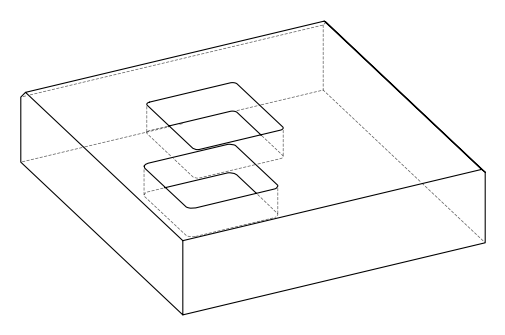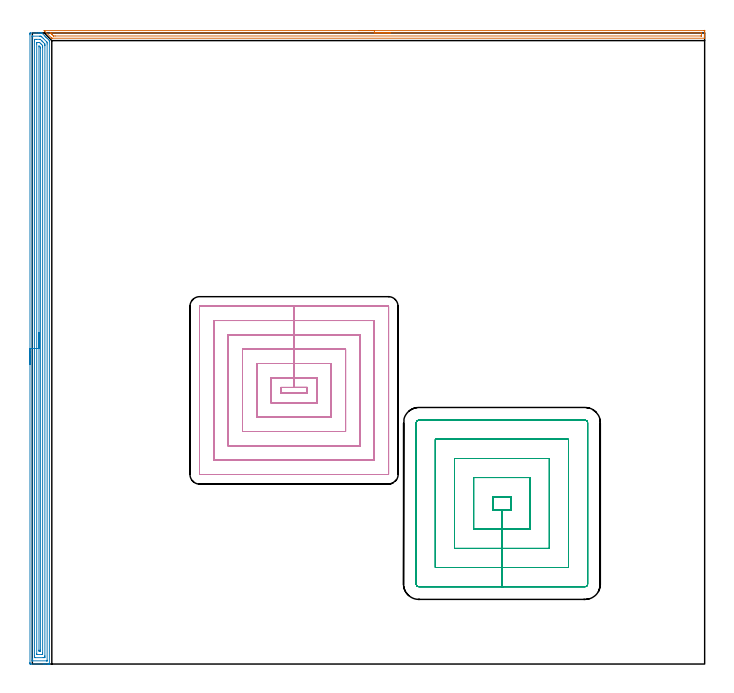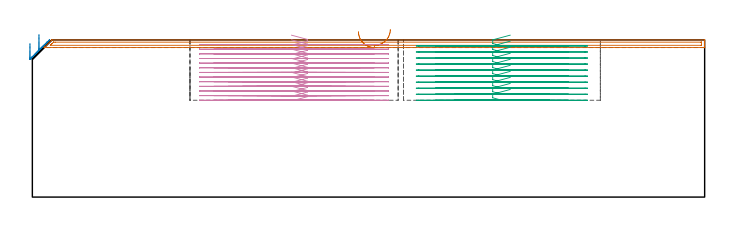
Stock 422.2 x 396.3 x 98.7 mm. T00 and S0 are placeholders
(PLAN: 4 operations, 2 tool changes, 93.7 min)
(1 AREA_MILL | FG_CHAMFER_SURFACE | UGT0205_001 | 6.78 min | 4818 mm3)
(2 AREA_MILL_1 | FG_CHAMFER_SURFACE_1 | UGT0205_001 | 16.02 min | 29418 mm3)
(3 MILL_RECTANGULAR_POCKET | POCKET_RECTANGULAR_STRAIGHT | NXT0201_012 | Follow Part, ap 4, ae 75% | 25.25 min | 561601 mm3)
(4 MILL_RECTANGULAR_POCKET_1 | POCKET_RECTANGULAR_STRAIGHT_1 | NXT0201_011 | Follow Part, ap 3, ae 75% | 45.6 min | 581867 mm3)
(TOOL UGT0205_001 | Chamfer Mill 20 x 3 x 45 deg. | D20 FL50 Z2)
(TOOL NXT0201_012 | ENDMILL 16mm [2P460-1600-NA 1630] | D16 FL38 Z6)
(TOOL NXT0201_011 | ENDMILL 12mm [2P460-1200-NA 1630] | D12 FL38 Z6)
(OP 1 AREA_MILL)
G17 G21 G94 G90
T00 M6
G54
G17 G0 G90 X204.8 Y397.8 S1061 M3
G43 Z108.7 H0
Z103.9
G94 G1 X204.838 Z103.028 F250.
X204.952 Z102.164
X205.141 Z101.312
X205.403 Z100.48
X205.737 Z99.674
X206.14 Z98.9
X206.608 Z98.164
X207.14 Z97.472
X207.729 Z96.829
X208.372 Z96.24
X209.064 Z95.709
X209.8 Z95.24
X210.574 Z94.837
X211.38 Z94.503
X212.212 Z94.241
X213.064 Z94.052
X213.928 Z93.938
X214.8 Z93.9
X421.584 Y397.799 Z93.901
X422.193 Y397.795
X422.196 Y397.794 Z93.902
X422.2 Y397.186 Z94.509
Y396.909 Z94.786
Y396.293 Z95.401
Y395.74 Z95.957
Y395.4 Z96.296
Y394.846 Z96.85
Y394.507 Z97.188
Y393.828 Z97.871
Y393.467 Z98.233
Y393.064 Z98.628
X422.19 Y393.003 Z98.688
X422.03 Y393. Z98.7
X12.482
X12.205 Y393.004 Z98.69
X12.07 Y393.13 Z98.57
X7.719 Y397.481 Z94.218
X7.566 Y397.633 Z94.064
X7.421 Y397.782 Z93.916
X7.417 Y397.795 Z93.903
X7.421 Y397.799 Z93.899
X214.8 Y397.8 Z93.9
Y396.386 Z95.314
X419.797
X420.19 Y396.379 Z95.321
X420.193 Y396.35 Z95.35
X420.196 Y396.293 Z95.407
X420.2 Y395.891 Z95.809
X420.199 Y394.507 Z97.193
X420.197 Y394.457 Z97.243
X420.194 Y394.432 Z97.268
X420.192 Y394.425 Z97.275
X420.167 Y394.421 Z97.279
X419.983 Y394.416 Z97.284
X419.889 Y394.415 Z97.285
X14.362 Y394.414 Z97.286
X13.468 Y394.415 Z97.285
X13.376 Y394.417 Z97.283
X13.284 Y394.421 Z97.279
X13.235 Y394.426 Z97.274
X13.206 Y394.452 Z97.248
X13.146 Y394.507 Z97.193
X12.483 Y395.167 Z96.533
X12.249 Y395.4 Z96.3
X11.589 Y396.06 Z95.64
X11.36 Y396.293 Z95.407
X11.286 Y396.373 Z95.327
X11.282 Y396.378 Z95.322
X11.294 Y396.38 Z95.32
X11.342 Y396.384 Z95.316
X11.404 Y396.385 Z95.315
X11.497 Y396.386 Z95.314
X214.8
X215.672 Z95.352
X216.536 Z95.466
X217.388 Z95.655
X218.22 Z95.917
X219.026 Z96.251
X219.8 Z96.654
X220.536 Z97.123
X221.228 Z97.654
X221.871 Z98.243
X222.46 Z98.886
X222.992 Z99.578
X223.46 Z100.314
X223.863 Z101.088
X224.197 Z101.894
X224.459 Z102.726
X224.648 Z103.578
X224.762 Z104.443
X224.8 Z105.314
G0 Z108.7
M5
M2
(OP 2 AREA_MILL_1)
G17 G21 G94 G90
T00 M6
G54
G17 G0 G90 X-1.5 Y188.15 S1061 M3
G43 Z108.7 H0
Z96.5
G94 G1 Y188.188 Z95.628 F250.
Y188.302 Z94.764
Y188.491 Z93.912
Y188.753 Z93.08
Y189.087 Z92.274
Y189.49 Z91.5
Y189.958 Z90.764
Y190.49 Z90.072
Y191.079 Z89.429
Y191.722 Z88.84
Y192.414 Z88.308
Y193.15 Z87.84
Y193.924 Z87.437
Y194.73 Z87.103
Y195.562 Z86.841
Y196.413 Z86.652
Y197.278 Z86.538
Y198.15 Z86.5
Y395.186
X-1.499 Y395.676 Z86.501
X-1.496 Y396.075 Z86.502
X-1.492 Y396.29 Z86.505
X-1.104 Y396.3 Z86.893
X2.406 Z90.401
X3.813 Z91.81
X4.161 Z92.157
X4.857 Z92.857
X5.221 Z93.22
X5.901 Y396.29 Z93.9
X5.916 Y396.278 Z93.915
X6.079 Y396.123 Z94.076
X7.547 Y394.653 Z95.546
X7.671 Y394.53 Z95.668
X7.717 Y394.484 Z95.715
X8.379 Y393.821 Z96.379
X8.549 Y393.653 Z96.545
X9.205 Y392.994 Z97.205
X9.426 Y392.775 Z97.422
X10.043 Y392.157 Z98.042
X10.547 Y391.654 Z98.545
X10.695 Y391.506 Z98.69
X10.7 Y391.207 Z98.7
Y0.177
X10.697 Y0.01 Z98.689
X10.545 Y0.003 Z98.538
X10.386 Y0. Z98.385
X10.122 Z98.122
X9.426 Z97.421
X8.201 Z96.198
X7.671 Z95.666
X7.059 Z95.054
X-0.491 Z87.506
X-1.104 Y0.002 Z86.894
X-1.315 Y0.005 Z86.683
X-1.492 Y0.01 Z86.505
X-1.496 Y0.224 Z86.502
X-1.499 Y0.624 Z86.501
X-1.5 Y1.028 Z86.5
Y198.15
X-0.086 Z87.914
Y393.888
X-0.084 Y394.263 Z87.916
X-0.082 Y394.285 Z87.918
X-0.08 Y394.289 Z87.92
X-0.067 Y394.293 Z87.933
X0.005 Y394.298 Z88.005
X0.112 Y394.299 Z88.112
X0.247 Y394.3 Z88.247
X4.635 Y394.299 Z92.635
X5.039 Y394.295 Z93.039
X5.441 Y394.29 Z93.441
X5.861 Y393.888 Z93.861
X5.916 Y393.834 Z93.916
X6.756 Y392.994 Z94.756
X8.832 Y390.918 Z96.832
X9.059 Y390.687 Z97.059
X9.279 Y390.464 Z97.279
X9.286 Y389.419 Z97.286
Y2.412
X9.284 Y2.036 Z97.284
X9.282 Y2.015 Z97.282
X9.28 Y2.011 Z97.28
X9.267 Y2.007 Z97.267
X9.195 Y2.002 Z97.195
X9.088 Y2.001 Z97.088
X8.953 Y2. Z96.953
X0.177 Z88.177
X-0.013 Y2.003 Z87.987
X-0.047 Y2.005 Z87.953
X-0.077 Y2.009 Z87.923
X-0.079 Y2.053 Z87.921
X-0.084 Y2.267 Z87.916
X-0.085 Y2.412 Z87.915
X-0.086 Y3.162 Z87.914
Y198.15
X1.328 Z89.328
X1.329 Y391.207 Z89.329
X1.33 Y391.41 Z89.33
X1.336 Y392.101 Z89.336
X1.34 Y392.293 Z89.34
X2.406 Y392.3 Z90.406
X4.845 Y392.298 Z92.845
X4.941 Y392.294 Z92.941
X4.988 Y392.29 Z92.988
X5.039 Y392.251 Z93.039
X5.196 Y392.101 Z93.196
X5.916 Y391.384 Z93.916
X6.094 Y391.207 Z94.094
X6.794 Y390.507 Z94.794
X6.987 Y390.313 Z94.987
X7.671 Y389.619 Z95.671
X7.864 Y389.419 Z95.864
X7.867 Y389.22 Z95.867
X7.871 Y388.526 Z95.871
Y388.322
Y5.093
X7.87 Y4.89 Z95.87
X7.864 Y4.199 Z95.864
X7.86 Y4.007 Z95.86
X6.794 Y4. Z94.794
X1.723 Y4.001 Z89.723
X1.529 Y4.005 Z89.529
X1.34 Y4.01 Z89.34
X1.335 Y4.199 Z89.335
X1.331 Y4.4 Z89.331
X1.329 Y5.093 Z89.329
X1.328 Y5.297 Z89.328
Y198.15
X2.743 Z90.743
Y389.419
X2.744 Y389.969 Z90.744
X2.747 Y390.154 Z90.747
X2.75 Y390.29 Z90.75
X2.852 Y390.292 Z90.852
X3.297 Y390.3 Z91.297
X4.174 Z92.174
X4.39 Y390.296 Z92.39
X4.498 Y390.292 Z92.498
X4.551 Y390.288 Z92.551
X4.657 Y390.186 Z92.657
X5.039 Y389.81 Z93.039
X5.432 Y389.419 Z93.432
X5.916 Y388.933 Z93.916
X6.318 Y388.526 Z94.318
X6.45 Y388.383 Z94.45
X6.453 Y388.25 Z94.453
X6.456 Y387.976 Z94.456
X6.457 Y387.632 Z94.457
Y387.081
Y6.881
X6.455 Y6.331 Z94.455
X6.453 Y6.146 Z94.453
X6.45 Y6.01 Z94.45
X6.348 Y6.008 Z94.348
X5.903 Y6. Z93.903
X3.271 Z91.271
X2.853 Y6.007 Z90.853
X2.754 Y6.01 Z90.754
X2.749 Y6.074 Z90.749
X2.747 Y6.145 Z90.747
X2.743 Y6.537 Z90.743
Y198.15
X4.157 Z92.157
Y387.632
X4.161 Y388.228 Z92.161
X4.764 Y387.632 Z92.764
X5.039 Y387.351 Z93.039
X5.043 Y386.738 Z93.043
Y8.668
X5.039 Y8.01 Z93.039
X4.812 Y8.005 Z92.812
X4.161 Y8.01 Z92.161
X4.157 Y8.668 Z92.157
Y8.673
Y198.15
Y199.022 Z92.195
Y199.886 Z92.309
Y200.738 Z92.498
Y201.57 Z92.76
Y202.376 Z93.094
Y203.15 Z93.497
Y203.886 Z93.965
Y204.578 Z94.496
Y205.221 Z95.086
Y205.81 Z95.729
Y206.341 Z96.421
Y206.81 Z97.157
Y207.213 Z97.931
Y207.547 Z98.737
Y207.809 Z99.569
Y207.998 Z100.42
Y208.112 Z101.285
Y208.15 Z102.157
G0 Z108.7
M5
M2
(OP 3 MILL_RECTANGULAR_POCKET)
G17 G21 G94 G90
T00 M6
G54
G17 G0 G90 X300.141 Y105.1 S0 M3
G43 Z108.7 H1
Z101.7
G94 G1 X289.1 Z98.742 F250.
Y96.6 Z96.464
X294.9 Z94.91
X300.7 F500.
Y105.1
X289.1
Y96.6
X294.9
Y84.6
X312.7
Y117.1
X277.1
Y84.6
X294.9
Y72.6
X324.7
Y129.1
X265.1
Y72.6
X294.9
Y60.6
X336.7
Y141.1
X253.1
Y60.6
X294.9
Y48.6
X347.1
G3 X348.7 Y50.2 R1.6
G1 Y151.5
G3 X347.1 Y153.1 R1.6
G1 X242.7
G3 X241.1 Y151.5 R1.6
G1 Y50.2
G3 X242.7 Y48.6 R1.6
G1 X294.9
X295.9
G0 X300.141 Y105.1 Z97.91
G1 X289.1 Z94.952 F250.
Y96.6 Z92.674
X294.9 Z91.12
X300.7 F500.
Y105.1
X289.1
Y96.6
X294.9
Y84.6
X312.7
Y117.1
X277.1
Y84.6
X294.9
Y72.6
X324.7
Y129.1
X265.1
Y72.6
X294.9
Y60.6
X336.7
Y141.1
X253.1
Y60.6
X294.9
Y48.6
X347.1
G3 X348.7 Y50.2 R1.6
G1 Y151.5
G3 X347.1 Y153.1 R1.6
G1 X242.7
G3 X241.1 Y151.5 R1.6
G1 Y50.2
G3 X242.7 Y48.6 R1.6
G1 X294.9
X295.9
G0 X300.141 Y105.1 Z94.12
G1 X289.1 Z91.162 F250.
Y96.6 Z88.884
X294.9 Z87.33
X300.7 F500.
Y105.1
X289.1
Y96.6
X294.9
Y84.6
X312.7
Y117.1
X277.1
Y84.6
X294.9
Y72.6
X324.7
Y129.1
X265.1
Y72.6
X294.9
Y60.6
X336.7
Y141.1
X253.1
Y60.6
X294.9
Y48.6
X347.1
G3 X348.7 Y50.2 R1.6
G1 Y151.5
G3 X347.1 Y153.1 R1.6
G1 X242.7
G3 X241.1 Y151.5 R1.6
G1 Y50.2
G3 X242.7 Y48.6 R1.6
G1 X294.9
X295.9
G0 X300.141 Y105.1 Z90.33
G1 X289.1 Z87.372 F250.
Y96.6 Z85.094
X294.9 Z83.54
X300.7 F500.
Y105.1
X289.1
Y96.6
X294.9
Y84.6
X312.7
Y117.1
X277.1
Y84.6
X294.9
Y72.6
X324.7
Y129.1
X265.1
Y72.6
X294.9
Y60.6
X336.7
Y141.1
X253.1
Y60.6
X294.9
Y48.6
X347.1
G3 X348.7 Y50.2 R1.6
G1 Y151.5
G3 X347.1 Y153.1 R1.6
G1 X242.7
G3 X241.1 Y151.5 R1.6
G1 Y50.2
G3 X242.7 Y48.6 R1.6
G1 X294.9
X295.9
G0 X300.141 Y105.1 Z86.54
G1 X289.1 Z83.582 F250.
Y96.6 Z81.304
X294.9 Z79.75
X300.7 F500.
Y105.1
X289.1
Y96.6
X294.9
Y84.6
X312.7
Y117.1
X277.1
Y84.6
X294.9
Y72.6
X324.7
Y129.1
X265.1
Y72.6
X294.9
Y60.6
X336.7
Y141.1
X253.1
Y60.6
X294.9
Y48.6
X347.1
G3 X348.7 Y50.2 R1.6
G1 Y151.5
G3 X347.1 Y153.1 R1.6
G1 X242.7
G3 X241.1 Y151.5 R1.6
G1 Y50.2
G3 X242.7 Y48.6 R1.6
G1 X294.9
X295.9
G0 X300.141 Y105.1 Z82.75
G1 X289.1 Z79.792 F250.
Y96.6 Z77.514
X294.9 Z75.96
X300.7 F500.
Y105.1
X289.1
Y96.6
X294.9
Y84.6
X312.7
Y117.1
X277.1
Y84.6
X294.9
Y72.6
X324.7
Y129.1
X265.1
Y72.6
X294.9
Y60.6
X336.7
Y141.1
X253.1
Y60.6
X294.9
Y48.6
X347.1
G3 X348.7 Y50.2 R1.6
G1 Y151.5
G3 X347.1 Y153.1 R1.6
G1 X242.7
G3 X241.1 Y151.5 R1.6
G1 Y50.2
G3 X242.7 Y48.6 R1.6
G1 X294.9
X295.9
G0 X300.141 Y105.1 Z78.96
G1 X289.1 Z76.002 F250.
Y96.6 Z73.724
X294.9 Z72.17
X300.7 F500.
Y105.1
X289.1
Y96.6
X294.9
Y84.6
X312.7
Y117.1
X277.1
Y84.6
X294.9
Y72.6
X324.7
Y129.1
X265.1
Y72.6
X294.9
Y60.6
X336.7
Y141.1
X253.1
Y60.6
X294.9
Y48.6
X347.1
G3 X348.7 Y50.2 R1.6
G1 Y151.5
G3 X347.1 Y153.1 R1.6
G1 X242.7
G3 X241.1 Y151.5 R1.6
G1 Y50.2
G3 X242.7 Y48.6 R1.6
G1 X294.9
X295.9
G0 X300.141 Y105.1 Z75.17
G1 X289.1 Z72.212 F250.
Y96.6 Z69.934
X294.9 Z68.38
X300.7 F500.
Y105.1
X289.1
Y96.6
X294.9
Y84.6
X312.7
Y117.1
X277.1
Y84.6
X294.9
Y72.6
X324.7
Y129.1
X265.1
Y72.6
X294.9
Y60.6
X336.7
Y141.1
X253.1
Y60.6
X294.9
Y48.6
X347.1
G3 X348.7 Y50.2 R1.6
G1 Y151.5
G3 X347.1 Y153.1 R1.6
G1 X242.7
G3 X241.1 Y151.5 R1.6
G1 Y50.2
G3 X242.7 Y48.6 R1.6
G1 X294.9
X295.9
G0 X300.141 Y105.1 Z71.38
G1 X289.1 Z68.422 F250.
Y96.6 Z66.144
X294.9 Z64.59
X300.7 F500.
Y105.1
X289.1
Y96.6
X294.9
Y84.6
X312.7
Y117.1
X277.1
Y84.6
X294.9
Y72.6
X324.7
Y129.1
X265.1
Y72.6
X294.9
Y60.6
X336.7
Y141.1
X253.1
Y60.6
X294.9
Y48.6
X347.1
G3 X348.7 Y50.2 R1.6
G1 Y151.5
G3 X347.1 Y153.1 R1.6
G1 X242.7
G3 X241.1 Y151.5 R1.6
G1 Y50.2
G3 X242.7 Y48.6 R1.6
G1 X294.9
X295.9
G0 X300.141 Y105.1 Z67.59
G1 X289.1 Z64.632 F250.
Y96.6 Z62.354
X294.9 Z60.8
X300.7 F500.
Y105.1
X289.1
Y96.6
X294.9
Y84.6
X312.7
Y117.1
X277.1
Y84.6
X294.9
Y72.6
X324.7
Y129.1
X265.1
Y72.6
X294.9
Y60.6
X336.7
Y141.1
X253.1
Y60.6
X294.9
Y48.6
X347.1
G3 X348.7 Y50.2 R1.6
G1 Y151.5
G3 X347.1 Y153.1 R1.6
G1 X242.7
G3 X241.1 Y151.5 R1.6
G1 Y50.2
G3 X242.7 Y48.6 R1.6
G1 X294.9
X295.9
G0 Z108.7
M5
M2
(OP 4 MILL_RECTANGULAR_POCKET_1)
G17 G21 G94 G90
T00 M6
G54
G17 G0 G90 X162.674 Y170. S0 M3
G43 Z108.7 H1
Z101.7
G94 G1 X172.7 Z99.013 F250.
Y173.7 Z98.022
X164.35 Z95.785
X156. F500.
Y170.
X172.7
Y173.7
X164.35
Y179.7
X150.
Y164.
X178.7
Y179.7
X164.35
Y188.7
X141.
Y155.
X187.7
Y188.7
X164.35
Y197.7
X132.
Y146.
X196.7
Y197.7
X164.35
Y206.7
X123.
Y137.
X205.7
Y206.7
X164.35
Y215.7
X114.
Y128.
X214.7
Y215.7
X164.35
Y224.7
X105.1
X105.045 Y224.695
X105.005 Y224.655
X105. Y224.6
Y119.1
X105.005 Y119.045
X105.045 Y119.005
X105.1 Y119.
X223.6
X223.655 Y119.005
X223.695 Y119.045
X223.7 Y119.1
Y224.6
X223.695 Y224.655
X223.655 Y224.695
X223.6 Y224.7
X164.35
X163.35
G0 X162.674 Y170. Z98.785
G1 X172.7 Z96.098 F250.
Y173.7 Z95.107
X164.35 Z92.869
X156. F500.
Y170.
X172.7
Y173.7
X164.35
Y179.7
X150.
Y164.
X178.7
Y179.7
X164.35
Y188.7
X141.
Y155.
X187.7
Y188.7
X164.35
Y197.7
X132.
Y146.
X196.7
Y197.7
X164.35
Y206.7
X123.
Y137.
X205.7
Y206.7
X164.35
Y215.7
X114.
Y128.
X214.7
Y215.7
X164.35
Y224.7
X105.1
X105.045 Y224.695
X105.005 Y224.655
X105. Y224.6
Y119.1
X105.005 Y119.045
X105.045 Y119.005
X105.1 Y119.
X223.6
X223.655 Y119.005
X223.695 Y119.045
X223.7 Y119.1
Y224.6
X223.695 Y224.655
X223.655 Y224.695
X223.6 Y224.7
X164.35
X163.35
G0 X162.674 Y170. Z95.869
G1 X172.7 Z93.183 F250.
Y173.7 Z92.191
X164.35 Z89.954
X156. F500.
Y170.
X172.7
Y173.7
X164.35
Y179.7
X150.
Y164.
X178.7
Y179.7
X164.35
Y188.7
X141.
Y155.
X187.7
Y188.7
X164.35
Y197.7
X132.
Y146.
X196.7
Y197.7
X164.35
Y206.7
X123.
Y137.
X205.7
Y206.7
X164.35
Y215.7
X114.
Y128.
X214.7
Y215.7
X164.35
Y224.7
X105.1
X105.045 Y224.695
X105.005 Y224.655
X105. Y224.6
Y119.1
X105.005 Y119.045
X105.045 Y119.005
X105.1 Y119.
X223.6
X223.655 Y119.005
X223.695 Y119.045
X223.7 Y119.1
Y224.6
X223.695 Y224.655
X223.655 Y224.695
X223.6 Y224.7
X164.35
X163.35
G0 X162.674 Y170. Z92.954
G1 X172.7 Z90.267 F250.
Y173.7 Z89.276
X164.35 Z87.038
X156. F500.
Y170.
X172.7
Y173.7
X164.35
Y179.7
X150.
Y164.
X178.7
Y179.7
X164.35
Y188.7
X141.
Y155.
X187.7
Y188.7
X164.35
Y197.7
X132.
Y146.
X196.7
Y197.7
X164.35
Y206.7
X123.
Y137.
X205.7
Y206.7
X164.35
Y215.7
X114.
Y128.
X214.7
Y215.7
X164.35
Y224.7
X105.1
X105.045 Y224.695
X105.005 Y224.655
X105. Y224.6
Y119.1
X105.005 Y119.045
X105.045 Y119.005
X105.1 Y119.
X223.6
X223.655 Y119.005
X223.695 Y119.045
X223.7 Y119.1
Y224.6
X223.695 Y224.655
X223.655 Y224.695
X223.6 Y224.7
X164.35
X163.35
G0 X162.674 Y170. Z90.038
G1 X172.7 Z87.352 F250.
Y173.7 Z86.36
X164.35 Z84.123
X156. F500.
Y170.
X172.7
Y173.7
X164.35
Y179.7
X150.
Y164.
X178.7
Y179.7
X164.35
Y188.7
X141.
Y155.
X187.7
Y188.7
X164.35
Y197.7
X132.
Y146.
X196.7
Y197.7
X164.35
Y206.7
X123.
Y137.
X205.7
Y206.7
X164.35
Y215.7
X114.
Y128.
X214.7
Y215.7
X164.35
Y224.7
X105.1
X105.045 Y224.695
X105.005 Y224.655
X105. Y224.6
Y119.1
X105.005 Y119.045
X105.045 Y119.005
X105.1 Y119.
X223.6
X223.655 Y119.005
X223.695 Y119.045
X223.7 Y119.1
Y224.6
X223.695 Y224.655
X223.655 Y224.695
X223.6 Y224.7
X164.35
X163.35
G0 X162.674 Y170. Z87.123
G1 X172.7 Z84.436 F250.
Y173.7 Z83.445
X164.35 Z81.208
X156. F500.
Y170.
X172.7
Y173.7
X164.35
Y179.7
X150.
Y164.
X178.7
Y179.7
X164.35
Y188.7
X141.
Y155.
X187.7
Y188.7
X164.35
Y197.7
X132.
Y146.
X196.7
Y197.7
X164.35
Y206.7
X123.
Y137.
X205.7
Y206.7
X164.35
Y215.7
X114.
Y128.
X214.7
Y215.7
X164.35
Y224.7
X105.1
X105.045 Y224.695
X105.005 Y224.655
X105. Y224.6
Y119.1
X105.005 Y119.045
X105.045 Y119.005
X105.1 Y119.
X223.6
X223.655 Y119.005
X223.695 Y119.045
X223.7 Y119.1
Y224.6
X223.695 Y224.655
X223.655 Y224.695
X223.6 Y224.7
X164.35
X163.35
G0 X162.674 Y170. Z84.208
G1 X172.7 Z81.521 F250.
Y173.7 Z80.53
X164.35 Z78.292
X156. F500.
Y170.
X172.7
Y173.7
X164.35
Y179.7
X150.
Y164.
X178.7
Y179.7
X164.35
Y188.7
X141.
Y155.
X187.7
Y188.7
X164.35
Y197.7
X132.
Y146.
X196.7
Y197.7
X164.35
Y206.7
X123.
Y137.
X205.7
Y206.7
X164.35
Y215.7
X114.
Y128.
X214.7
Y215.7
X164.35
Y224.7
X105.1
X105.045 Y224.695
X105.005 Y224.655
X105. Y224.6
Y119.1
X105.005 Y119.045
X105.045 Y119.005
X105.1 Y119.
X223.6
X223.655 Y119.005
X223.695 Y119.045
X223.7 Y119.1
Y224.6
X223.695 Y224.655
X223.655 Y224.695
X223.6 Y224.7
X164.35
X163.35
G0 X162.674 Y170. Z81.292
G1 X172.7 Z78.606 F250.
Y173.7 Z77.614
X164.35 Z75.377
X156. F500.
Y170.
X172.7
Y173.7
X164.35
Y179.7
X150.
Y164.
X178.7
Y179.7
X164.35
Y188.7
X141.
Y155.
X187.7
Y188.7
X164.35
Y197.7
X132.
Y146.
X196.7
Y197.7
X164.35
Y206.7
X123.
Y137.
X205.7
Y206.7
X164.35
Y215.7
X114.
Y128.
X214.7
Y215.7
X164.35
Y224.7
X105.1
X105.045 Y224.695
X105.005 Y224.655
X105. Y224.6
Y119.1
X105.005 Y119.045
X105.045 Y119.005
X105.1 Y119.
X223.6
X223.655 Y119.005
X223.695 Y119.045
X223.7 Y119.1
Y224.6
X223.695 Y224.655
X223.655 Y224.695
X223.6 Y224.7
X164.35
X163.35
G0 X162.674 Y170. Z78.377
G1 X172.7 Z75.69 F250.
Y173.7 Z74.699
X164.35 Z72.462
X156. F500.
Y170.
X172.7
Y173.7
X164.35
Y179.7
X150.
Y164.
X178.7
Y179.7
X164.35
Y188.7
X141.
Y155.
X187.7
Y188.7
X164.35
Y197.7
X132.
Y146.
X196.7
Y197.7
X164.35
Y206.7
X123.
Y137.
X205.7
Y206.7
X164.35
Y215.7
X114.
Y128.
X214.7
Y215.7
X164.35
Y224.7
X105.1
X105.045 Y224.695
X105.005 Y224.655
X105. Y224.6
Y119.1
X105.005 Y119.045
X105.045 Y119.005
X105.1 Y119.
X223.6
X223.655 Y119.005
X223.695 Y119.045
X223.7 Y119.1
Y224.6
X223.695 Y224.655
X223.655 Y224.695
X223.6 Y224.7
X164.35
X163.35
G0 X162.674 Y170. Z75.462
G1 X172.7 Z72.775 F250.
Y173.7 Z71.784
X164.35 Z69.546
X156. F500.
Y170.
X172.7
Y173.7
X164.35
Y179.7
X150.
Y164.
X178.7
Y179.7
X164.35
Y188.7
X141.
Y155.
X187.7
Y188.7
X164.35
Y197.7
X132.
Y146.
X196.7
Y197.7
X164.35
Y206.7
X123.
Y137.
X205.7
Y206.7
X164.35
Y215.7
X114.
Y128.
X214.7
Y215.7
X164.35
Y224.7
X105.1
X105.045 Y224.695
X105.005 Y224.655
X105. Y224.6
Y119.1
X105.005 Y119.045
X105.045 Y119.005
X105.1 Y119.
X223.6
X223.655 Y119.005
X223.695 Y119.045
X223.7 Y119.1
Y224.6
X223.695 Y224.655
X223.655 Y224.695
X223.6 Y224.7
X164.35
X163.35
G0 X162.674 Y170. Z72.546
G1 X172.7 Z69.86 F250.
Y173.7 Z68.868
X164.35 Z66.631
X156. F500.
Y170.
X172.7
Y173.7
X164.35
Y179.7
X150.
Y164.
X178.7
Y179.7
X164.35
Y188.7
X141.
Y155.
X187.7
Y188.7
X164.35
Y197.7
X132.
Y146.
X196.7
Y197.7
X164.35
Y206.7
X123.
Y137.
X205.7
Y206.7
X164.35
Y215.7
X114.
Y128.
X214.7
Y215.7
X164.35
Y224.7
X105.1
X105.045 Y224.695
X105.005 Y224.655
X105. Y224.6
Y119.1
X105.005 Y119.045
X105.045 Y119.005
X105.1 Y119.
X223.6
X223.655 Y119.005
X223.695 Y119.045
X223.7 Y119.1
Y224.6
X223.695 Y224.655
X223.655 Y224.695
X223.6 Y224.7
X164.35
X163.35
G0 X162.674 Y170. Z69.631
G1 X172.7 Z66.944 F250.
Y173.7 Z65.953
X164.35 Z63.715
X156. F500.
Y170.
X172.7
Y173.7
X164.35
Y179.7
X150.
Y164.
X178.7
Y179.7
X164.35
Y188.7
X141.
Y155.
X187.7
Y188.7
X164.35
Y197.7
X132.
Y146.
X196.7
Y197.7
X164.35
Y206.7
X123.
Y137.
X205.7
Y206.7
X164.35
Y215.7
X114.
Y128.
X214.7
Y215.7
X164.35
Y224.7
X105.1
X105.045 Y224.695
X105.005 Y224.655
X105. Y224.6
Y119.1
X105.005 Y119.045
X105.045 Y119.005
X105.1 Y119.
X223.6
X223.655 Y119.005
X223.695 Y119.045
X223.7 Y119.1
Y224.6
X223.695 Y224.655
X223.655 Y224.695
X223.6 Y224.7
X164.35
X163.35
G0 X162.674 Y170. Z66.715
G1 X172.7 Z64.029 F250.
Y173.7 Z63.037
X164.35 Z60.8
X156. F500.
Y170.
X172.7
Y173.7
X164.35
Y179.7
X150.
Y164.
X178.7
Y179.7
X164.35
Y188.7
X141.
Y155.
X187.7
Y188.7
X164.35
Y197.7
X132.
Y146.
X196.7
Y197.7
X164.35
Y206.7
X123.
Y137.
X205.7
Y206.7
X164.35
Y215.7
X114.
Y128.
X214.7
Y215.7
X164.35
Y224.7
X105.1
X105.045 Y224.695
X105.005 Y224.655
X105. Y224.6
Y119.1
X105.005 Y119.045
X105.045 Y119.005
X105.1 Y119.
X223.6
X223.655 Y119.005
X223.695 Y119.045
X223.7 Y119.1
Y224.6
X223.695 Y224.655
X223.655 Y224.695
X223.6 Y224.7
X164.35
X163.35
G0 Z108.7
M5
M2
